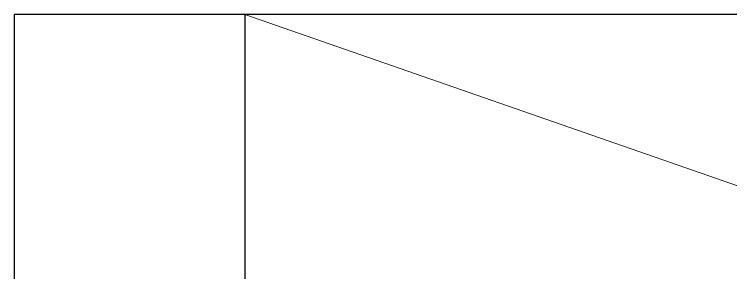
# Model space of a CAD drawing. Header units: inches. Extents: x 1765 to 5217, y -1519 to 441.
# Drawn here: x 3141 to 3798, y -634 to -398 of the extents above; entities that cross this region are included whole.
import ezdxf

# ---------------------------------------------------------------- set-up
doc = ezdxf.new("R2010")
doc.units = ezdxf.units.IN
doc.header["$MEASUREMENT"] = 0
doc.layers.add('DIM', color=3, linetype='Continuous', lineweight=15)

msp = doc.modelspace()

# ---------------------------------------------------------------- linework, layer by layer
for p, q in [((3352.352, -397.809), (3141.055, -397.809)), ((3141.055, -397.809), (3141.055, -1070.871)), ((4974.875, -397.809), (3352.352, -397.809)), ((3352.352, -397.809), (3352.352, -1070.871))]:
    msp.add_line(p, q)
at = {"layer": 'DIM', "color": 1}
msp.add_line((3352.352, -397.809), (5216.637, -1045.544), dxfattribs=at)

doc.saveas('drawing.dxf')
